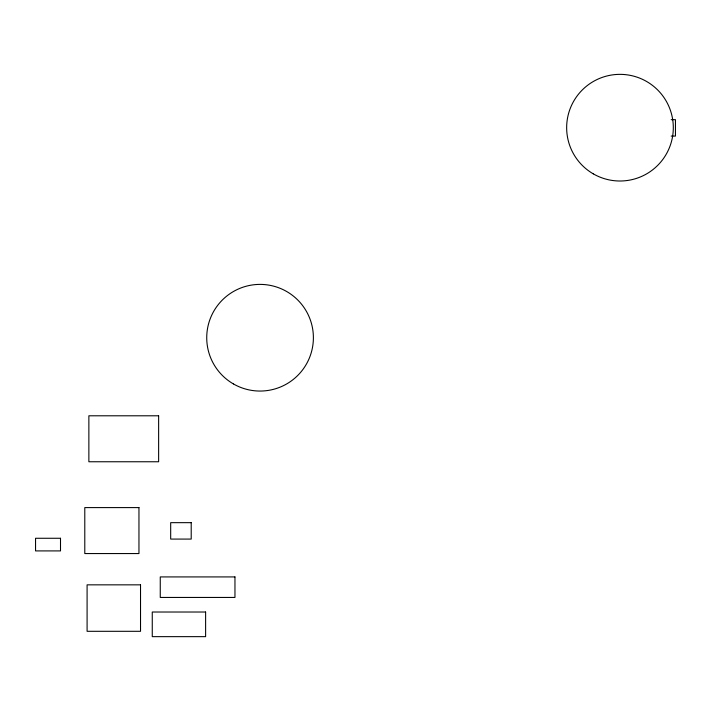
<?xml version="1.0" encoding="UTF-8"?>
<svg xmlns="http://www.w3.org/2000/svg" width="711" height="711" viewBox="0 0 711 711"><rect width="100%" height="100%" fill="white"/><g stroke="black" fill="none" stroke-linecap="round" stroke-linejoin="round"><path stroke-width="1.07" d="M671.202 119.661L675.45 119.661L675.45 136.077L671.202 136.077M158.633 415.793L88.866 415.793L88.866 461.759L158.633 461.759L158.633 415.793M138.956 507.592L84.787 507.592L84.787 553.558L138.956 553.558L138.956 507.592M191.206 522.665L170.684 522.665L170.684 539.08L191.206 539.08L191.206 522.665M60.506 538.271L35.55 538.271L35.55 550.909L60.506 550.909L60.506 538.271M234.959 576.923L160.259 576.923L160.259 597.444L234.959 597.444L234.959 576.923M140.529 584.842L87.089 584.842L87.089 631.306L140.529 631.306L140.529 584.842M205.612 612.02L152.261 612.02L152.261 636.647L205.612 636.647L205.612 612.02M233.395 383.913A53.334 53.334 0 0 0 313.391 337.725A53.334 53.334 0 0 0 233.395 291.537A53.334 53.334 0 0 0 233.395 383.913M593.312 173.866A53.334 53.334 0 0 0 673.308 127.687A53.334 53.334 0 0 0 593.312 81.498A53.334 53.334 0 0 0 593.312 173.866"/></g></svg>
